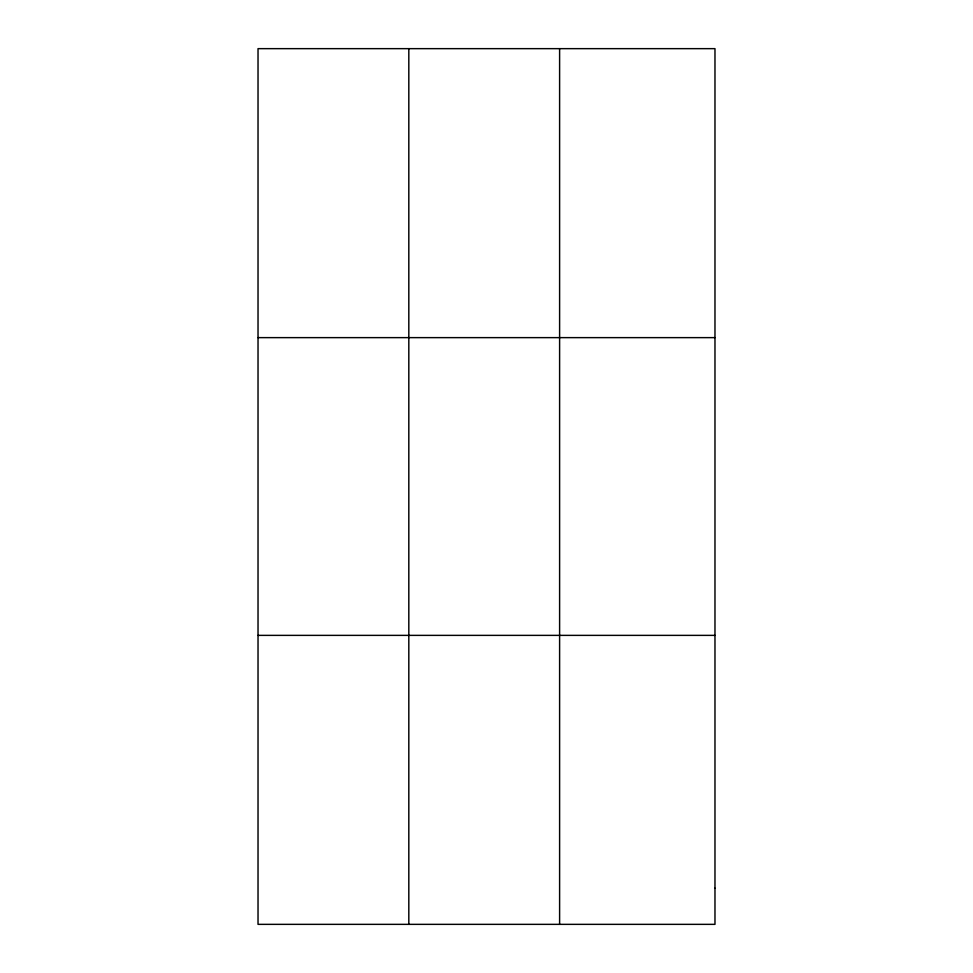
<?xml version="1.0" encoding="UTF-8"?>
<svg xmlns="http://www.w3.org/2000/svg" width="973" height="973" viewBox="0 0 973 973"><rect width="100%" height="100%" fill="white"/><g stroke="black" fill="none" stroke-linecap="round" stroke-linejoin="round"><path stroke-width="1.46" d="M408.818 924.35L408.818 48.65M559.609 924.35L559.609 48.65M258.027 337.631L714.973 337.631M258.027 635.369L714.973 635.369M714.973 888.227L714.973 924.35L258.027 924.35L258.027 48.65L714.973 48.65L714.973 888.227"/></g></svg>
